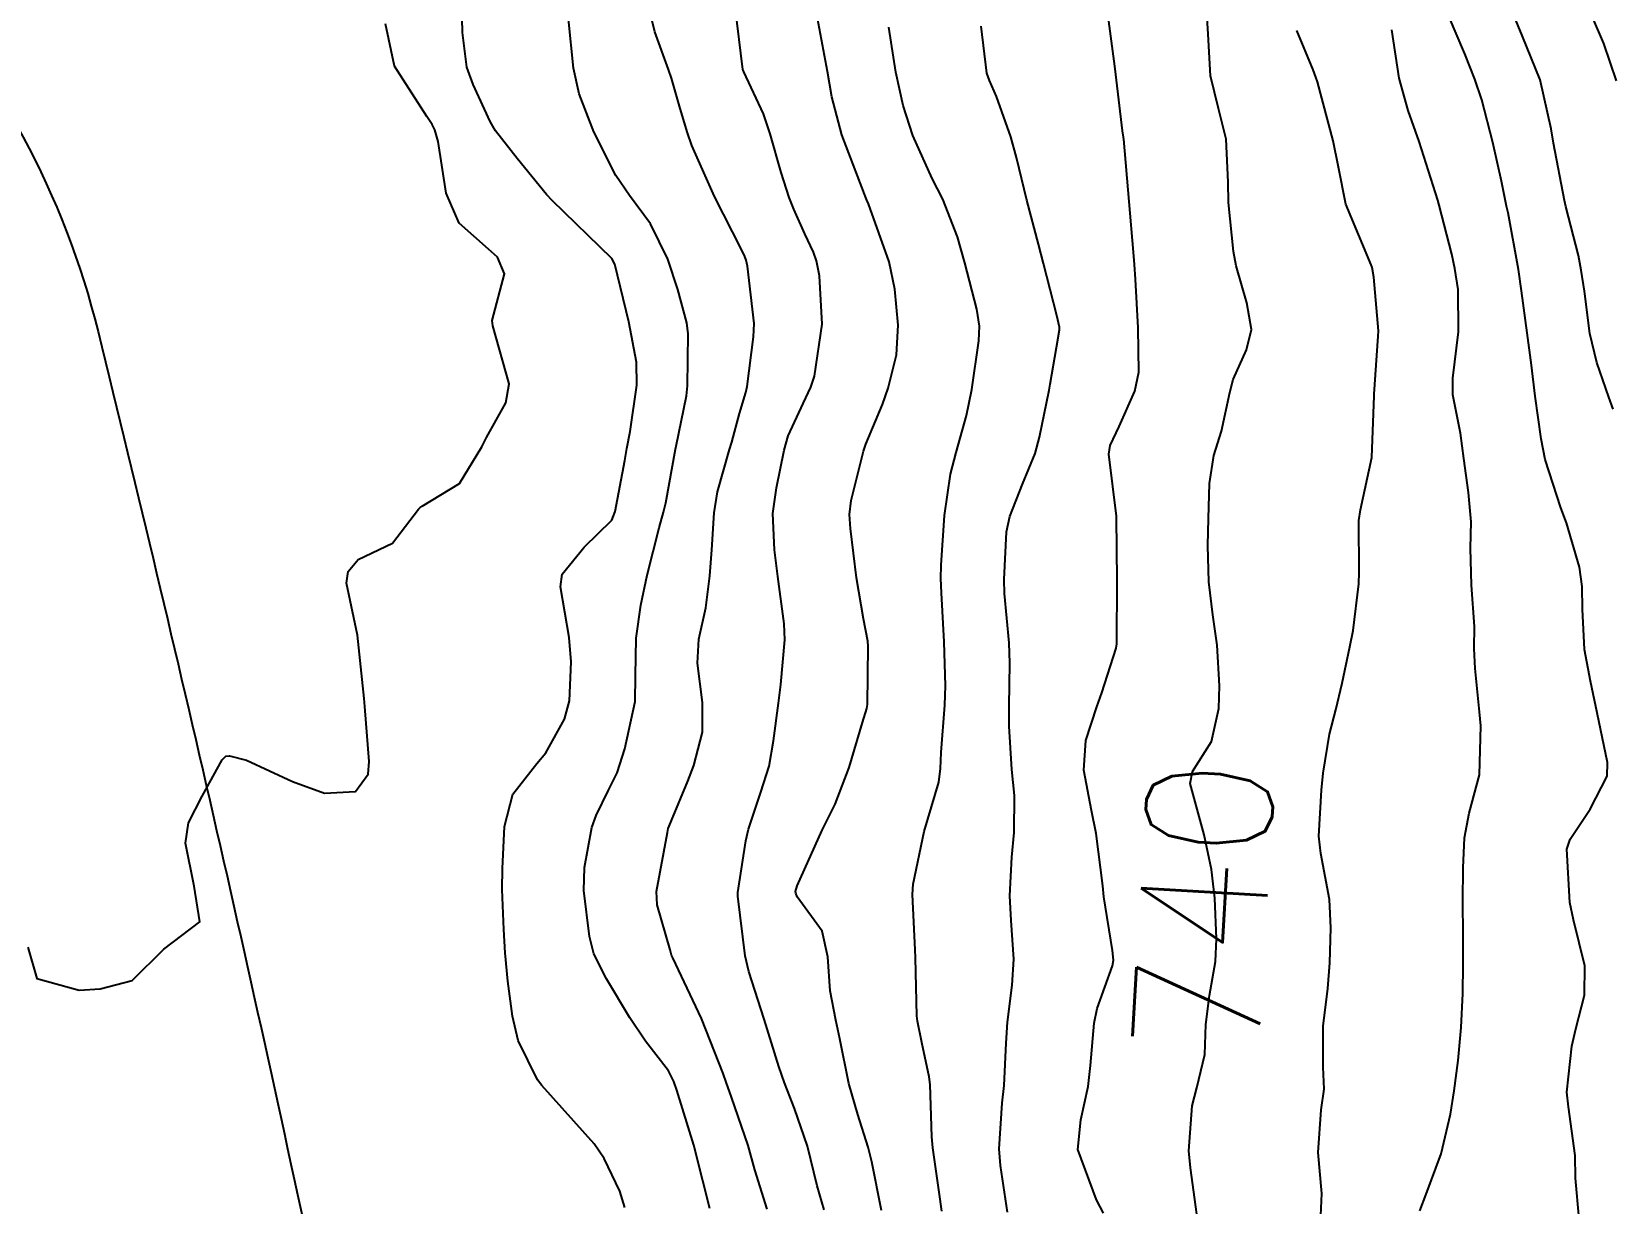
# Model space of a CAD drawing. Header units: metres. Extents: x 298520 to 308411, y 7433745 to 7450750.
# Drawn here: x 302860.85 to 302910.74, y 7441090.7 to 7441127.77 of the extents above; entities that cross this region are included whole.
import ezdxf
from ezdxf.enums import TextEntityAlignment as Align

# ---------------------------------------------------------------- set-up
doc = ezdxf.new("R2010")
doc.units = ezdxf.units.M
doc.header["$LTSCALE"] = 10
for name, color, linetype in [('Cotas', 45, 'Continuous'), ('Curvas de Nivel 1m', 11, 'Continuous'), ('Curvas de Nivel 5m', 15, 'Continuous'), ('Hidrografia', 140, 'Continuous')]:
    doc.layers.add(name, color=color, linetype=linetype)
doc.styles.add('Style-STANDARD', font='STANDARD.shx')

msp = doc.modelspace()

# ---------------------------------------------------------------- linework, layer by layer
at = {"layer": 'Curvas de Nivel 1m', "flags": 128}
for points, elevation in [([(302879.605, 7441090.58), (302879.451, 7441091.095), (302878.948, 7441092.131), (302878.634, 7441092.593), (302876.98, 7441094.436), (302876.848, 7441094.612), (302876.228, 7441095.854), (302876.05, 7441096.624), (302875.909, 7441097.737), (302875.824, 7441098.628), (302875.783, 7441099.371), (302875.724, 7441100.63), (302875.732, 7441101.302), (302875.804, 7441102.629), (302876.065, 7441103.648), (302876.818, 7441104.614), (302877.106, 7441104.955), (302877.698, 7441106.023), (302877.856, 7441106.603), (302877.91, 7441107.833), (302877.849, 7441108.603), (302877.57, 7441110.203), (302877.622, 7441110.606), (302878.317, 7441111.463), (302879.19, 7441112.316), (302879.303, 7441112.588), (302879.603, 7441114.198), (302879.669, 7441114.583), (302879.768, 7441115.122), (302879.985, 7441116.579), (302879.977, 7441117.306), (302879.736, 7441118.583), (302879.29, 7441120.407), (302879.193, 7441120.591), (302877.311, 7441122.424), (302877.13, 7441122.612), (302876.205, 7441123.746), (302875.512, 7441124.628), (302875.346, 7441124.924), (302874.81, 7441126.091), (302874.614, 7441126.641), (302874.471, 7441127.74), (302874.452, 7441128.644)], 732), ([(302884.106, 7441090.528), (302883.712, 7441091.766), (302883.499, 7441092.535), (302882.976, 7441094.071), (302882.812, 7441094.542), (302882.715, 7441094.813), (302882.03, 7441096.55), (302881.123, 7441098.468), (302881.079, 7441098.56), (302881.035, 7441098.721), (302880.629, 7441100.147), (302880.603, 7441100.567), (302880.951, 7441102.441), (302880.979, 7441102.561), (302881.004, 7441102.631), (302881.077, 7441102.818), (302881.595, 7441104.056), (302881.79, 7441104.553), (302882.059, 7441105.605), (302882.057, 7441106.551), (302881.897, 7441107.791), (302881.944, 7441108.552), (302882.168, 7441109.54), (302882.291, 7441110.549), (302882.358, 7441111.371), (302882.434, 7441112.548), (302882.537, 7441113.212), (302882.919, 7441114.543), (302882.987, 7441114.781), (302883.234, 7441115.691), (302883.428, 7441116.351), (302883.469, 7441116.538), (302883.678, 7441118.116), (302883.694, 7441118.536), (302883.481, 7441120.348), (302883.441, 7441120.539), (302883.403, 7441120.647), (302883.296, 7441120.873), (302882.438, 7441122.549), (302881.727, 7441124.166), (302881.586, 7441124.558), (302881.351, 7441125.333), (302881.084, 7441126.288), (302880.985, 7441126.566), (302880.554, 7441127.752), (302880.35, 7441128.575)], 734), ([(302860.725, 7441098.805), (302861.018, 7441097.815), (302862.347, 7441097.453), (302863.014, 7441097.487), (302864.026, 7441097.757), (302865.033, 7441098.75), (302866.172, 7441099.609), (302865.991, 7441100.741), (302865.709, 7441102.101), (302865.808, 7441102.743), (302866.24, 7441103.585), (302866.868, 7441104.732), (302866.987, 7441104.848), (302867.104, 7441104.863), (302867.64, 7441104.725), (302869.093, 7441104.048), (302870.108, 7441103.675), (302871.089, 7441103.73), (302871.488, 7441104.285), (302871.523, 7441104.676), (302871.38, 7441106.418), (302871.36, 7441106.678), (302871.153, 7441108.68), (302870.803, 7441110.319), (302870.852, 7441110.685), (302871.177, 7441111.07), (302872.261, 7441111.59), (302873.079, 7441112.661), (302873.136, 7441112.718), (302873.194, 7441112.751), (302874.373, 7441113.475), (302875.082, 7441114.632), (302875.226, 7441114.924), (302875.838, 7441116.023), (302875.951, 7441116.623), (302875.429, 7441118.461), (302875.41, 7441118.629), (302875.802, 7441120.108), (302875.58, 7441120.627), (302875.295, 7441120.882), (302874.366, 7441121.706), (302873.955, 7441122.65), (302873.705, 7441124.287), (302873.598, 7441124.656), (302873.518, 7441124.831), (302873.347, 7441125.078), (302872.324, 7441126.67), (302872.038, 7441128.012)], 731), ([(302882.296, 7441090.546), (302882.071, 7441091.42), (302881.784, 7441092.552), (302881.253, 7441094.283), (302881.158, 7441094.558), (302880.986, 7441094.9), (302880.257, 7441095.833), (302879.766, 7441096.579), (302879.021, 7441097.805), (302878.627, 7441098.594), (302878.487, 7441099.146), (302878.311, 7441100.597), (302878.33, 7441101.327), (302878.563, 7441102.595), (302878.696, 7441102.977), (302879.091, 7441103.773), (302879.358, 7441104.327), (302879.451, 7441104.585), (302879.606, 7441105.081), (302879.928, 7441106.578), (302879.946, 7441107.393), (302879.962, 7441108.578), (302880.11, 7441109.624), (302880.315, 7441110.573), (302880.693, 7441112.072), (302880.826, 7441112.566), (302880.896, 7441112.866), (302881.207, 7441114.56), (302881.224, 7441114.658), (302881.554, 7441116.243), (302881.59, 7441116.557), (302881.606, 7441118.21), (302881.565, 7441118.557), (302881.279, 7441119.605), (302880.966, 7441120.565), (302880.414, 7441121.683), (302879.755, 7441122.583), (302879.322, 7441123.214), (302878.624, 7441124.597), (302878.16, 7441125.797), (302877.983, 7441126.604), (302877.821, 7441128.163)], 733), ([(302887.721, 7441090.482), (302887.41, 7441092.023), (302887.296, 7441092.487), (302886.968, 7441093.513), (302886.689, 7441094.494), (302886.405, 7441095.907), (302886.273, 7441096.501), (302886.097, 7441097.424), (302886.02, 7441098.505), (302885.848, 7441099.315), (302885.052, 7441100.406), (302885.006, 7441100.52), (302885.005, 7441100.569), (302885.055, 7441100.749), (302885.843, 7441102.508), (302886.253, 7441103.334), (302886.696, 7441104.496), (302887.117, 7441105.91), (302887.254, 7441106.356), (302887.275, 7441106.488), (302887.298, 7441108.332), (302887.286, 7441108.489), (302887.153, 7441109.192), (302886.934, 7441110.494), (302886.738, 7441112.046), (302886.709, 7441112.497), (302886.759, 7441112.937), (302887.149, 7441114.491), (302887.225, 7441114.713), (302887.75, 7441115.972), (302887.931, 7441116.483), (302888.191, 7441117.543), (302888.242, 7441118.48), (302888.141, 7441119.62), (302887.96, 7441120.483), (302887.311, 7441122.317), (302887.26, 7441122.438), (302887.24, 7441122.491), (302887.186, 7441122.62), (302886.468, 7441124.499), (302886.153, 7441125.704), (302886.008, 7441126.504), (302885.697, 7441128.189)], 736), ([(302894.742, 7441090.402), (302894.518, 7441090.824), (302893.927, 7441092.41), (302894.023, 7441093.353), (302894.257, 7441094.407), (302894.324, 7441095.072), (302894.446, 7441096.406), (302894.542, 7441096.872), (302895.021, 7441098.224), (302895.055, 7441098.4), (302895.027, 7441098.7), (302894.746, 7441100.403), (302894.714, 7441100.745), (302894.508, 7441102.406), (302894.355, 7441103.136), (302894.115, 7441104.41), (302894.177, 7441105.345), (302894.531, 7441106.406), (302894.682, 7441106.85), (302895.142, 7441108.27), (302895.162, 7441108.4), (302895.173, 7441110.4), (302895.154, 7441112.4), (302895.151, 7441112.443), (302894.913, 7441114.403), (302894.952, 7441114.676), (302895.232, 7441115.272), (302895.732, 7441116.393), (302895.852, 7441116.994), (302895.832, 7441118.391), (302895.747, 7441119.932), (302895.716, 7441120.394), (302895.687, 7441120.785), (302895.554, 7441122.396), (302895.382, 7441124.36), (302895.372, 7441124.4), (302895.373, 7441124.429), (302895.345, 7441124.628), (302895.129, 7441126.402), (302895.093, 7441126.675), (302894.861, 7441128.405)], 739), ([(302909.784, 7441090.221), (302909.668, 7441091.501), (302909.652, 7441092.223), (302909.437, 7441093.765), (302909.392, 7441094.226), (302909.543, 7441095.679), (302909.673, 7441096.223), (302909.947, 7441097.287), (302909.958, 7441098.221), (302909.6, 7441099.669), (302909.483, 7441100.226), (302909.385, 7441101.912), (302909.49, 7441102.226), (302910.131, 7441103.176), (302910.664, 7441104.214), (302910.671, 7441104.65), (302910.346, 7441106.218), (302910.138, 7441107.22), (302909.943, 7441108.218), (302909.883, 7441109.498), (302909.877, 7441110.219), (302909.786, 7441110.828), (302909.375, 7441112.227), (302909.2, 7441112.704), (302908.709, 7441114.235), (302908.576, 7441114.89), (302908.386, 7441116.239), (302908.274, 7441117.218), (302908.137, 7441118.241), (302907.956, 7441119.57), (302907.857, 7441120.244), (302907.529, 7441122.03), (302907.485, 7441122.248), (302907.325, 7441123.037), (302907.045, 7441124.254), (302906.697, 7441125.601), (302906.483, 7441126.263), (302906.16, 7441127.058), (302905.65, 7441128.276)], 743), ([(302910.853, 7441115.82), (302910.719, 7441116.208), (302910.337, 7441117.297), (302910.121, 7441118.217), (302909.943, 7441119.56), (302909.845, 7441120.222), (302909.753, 7441120.679), (302909.361, 7441122.229), (302909.316, 7441122.425), (302908.971, 7441124.234), (302908.896, 7441124.686), (302908.547, 7441126.238), (302907.977, 7441127.644), (302907.724, 7441128.247)], 744), ([(302889.63, 7441090.46), (302889.539, 7441091.061), (302889.34, 7441092.464), (302889.308, 7441092.815), (302889.259, 7441094.466), (302889.23, 7441094.711), (302888.996, 7441095.791), (302888.856, 7441096.471), (302888.839, 7441096.638), (302888.796, 7441098.472), (302888.787, 7441098.721), (302888.704, 7441100.473), (302888.723, 7441100.806), (302889.073, 7441102.47), (302889.53, 7441104.03), (302889.585, 7441104.463), (302889.607, 7441104.961), (302889.724, 7441106.461), (302889.745, 7441107.077), (302889.703, 7441108.462), (302889.62, 7441110.01), (302889.597, 7441110.464), (302889.604, 7441110.89), (302889.712, 7441112.462), (302889.906, 7441113.766), (302890.086, 7441114.457), (302890.406, 7441115.624), (302890.575, 7441116.45), (302890.797, 7441117.986), (302890.815, 7441118.447), (302890.729, 7441118.991), (302890.355, 7441120.454), (302890.122, 7441121.278), (302889.654, 7441122.465), (302889.323, 7441123.12), (302888.706, 7441124.476), (302888.404, 7441125.427), (302888.168, 7441126.482), (302887.953, 7441127.908)], 737), ([(302891.704, 7441090.432), (302891.48, 7441091.902), (302891.443, 7441092.435), (302891.535, 7441093.874), (302891.596, 7441094.434), (302891.66, 7441095.77), (302891.704, 7441096.433), (302891.849, 7441097.603), (302891.9, 7441098.431), (302891.822, 7441099.656), (302891.78, 7441100.433), (302891.836, 7441101.661), (302891.914, 7441102.432), (302891.92, 7441103.602), (302891.838, 7441104.433), (302891.757, 7441105.794), (302891.76, 7441106.434), (302891.779, 7441107.791), (302891.756, 7441108.434), (302891.609, 7441109.993), (302891.597, 7441110.436), (302891.677, 7441111.946), (302891.778, 7441112.434), (302892.183, 7441113.455), (302892.576, 7441114.426), (302892.72, 7441114.933), (302893.02, 7441116.422), (302893.053, 7441116.614), (302893.256, 7441117.769), (302893.349, 7441118.332), (302893.351, 7441118.419), (302893.268, 7441118.784), (302892.84, 7441120.425), (302892.682, 7441121.044), (302892.318, 7441122.43), (302891.985, 7441123.781), (302891.807, 7441124.435), (302891.356, 7441125.708), (302891.131, 7441126.214), (302891.055, 7441126.445), (302890.867, 7441127.937)], 738), ([(302901.608, 7441090.32), (302901.644, 7441091.023), (302901.524, 7441092.321), (302901.624, 7441093.669), (302901.712, 7441094.319), (302901.687, 7441095.016), (302901.681, 7441096.313), (302901.827, 7441097.5), (302901.894, 7441098.311), (302901.929, 7441099.422), (302901.885, 7441100.312), (302901.611, 7441101.771), (302901.547, 7441102.315), (302901.637, 7441103.772), (302901.689, 7441104.314), (302901.885, 7441105.543), (302902.089, 7441106.31), (302902.286, 7441107.154), (302902.527, 7441108.306), (302902.628, 7441108.828), (302902.808, 7441110.304), (302902.818, 7441110.662), (302902.813, 7441112.304), (302902.864, 7441112.637), (302903.223, 7441114.3), (302903.297, 7441116.245), (302903.298, 7441116.299), (302903.427, 7441118.133), (302903.43, 7441118.298), (302903.288, 7441120.001), (302903.238, 7441120.301), (302903.207, 7441120.388), (302902.399, 7441122.309), (302902.169, 7441123.473), (302902.003, 7441124.313), (302901.502, 7441126.178), (302901.457, 7441126.319), (302901.365, 7441126.555), (302900.848, 7441127.798)], 741), ([(302904.742, 7441090.475), (302904.94, 7441091.002), (302905.411, 7441092.273), (302905.709, 7441093.532), (302905.83, 7441094.267), (302905.955, 7441095.228), (302906.047, 7441096.264), (302906.098, 7441097.348), (302906.116, 7441098.264), (302906.107, 7441099.194), (302906.105, 7441100.264), (302906.114, 7441101.315), (302906.15, 7441102.264), (302906.303, 7441103.043), (302906.631, 7441104.257), (302906.668, 7441105.807), (302906.632, 7441106.257), (302906.494, 7441107.617), (302906.461, 7441108.26), (302906.465, 7441108.948), (302906.379, 7441110.262), (302906.344, 7441111.423), (302906.359, 7441112.263), (302906.279, 7441113.192), (302906.131, 7441114.266), (302906.025, 7441115.062), (302905.784, 7441116.272), (302905.783, 7441116.807), (302905.967, 7441118.269), (302905.949, 7441119.604), (302905.848, 7441120.272), (302905.748, 7441120.724), (302905.357, 7441122.279), (302905.315, 7441122.435), (302904.724, 7441124.286), (302904.369, 7441125.273), (302904.085, 7441126.293), (302903.851, 7441127.822)], 742)]:
    msp.add_lwpolyline(points, dxfattribs=dict(at, elevation=elevation))
at = {"layer": 'Curvas de Nivel 5m', "flags": 128}
for points, elevation in [([(302885.904, 7441090.505), (302885.689, 7441091.257), (302885.378, 7441092.514), (302884.971, 7441093.707), (302884.654, 7441094.523), (302884.476, 7441095.037), (302884.009, 7441096.53), (302883.525, 7441098.036), (302883.406, 7441098.536), (302883.173, 7441100.418), (302883.178, 7441100.539), (302883.429, 7441102.177), (302883.512, 7441102.536), (302883.908, 7441103.714), (302884.166, 7441104.529), (302884.305, 7441105.334), (302884.461, 7441106.527), (302884.541, 7441107.114), (302884.661, 7441108.525), (302884.64, 7441109.036), (302884.437, 7441110.527), (302884.332, 7441111.378), (302884.287, 7441112.529), (302884.399, 7441113.334), (302884.638, 7441114.526), (302884.769, 7441114.983), (302885.238, 7441116), (302885.483, 7441116.516), (302885.599, 7441116.867), (302885.842, 7441118.511), (302885.759, 7441120.039), (302885.668, 7441120.514), (302885.572, 7441120.792), (302885.301, 7441121.369), (302884.947, 7441122.153), (302884.801, 7441122.518), (302884.543, 7441123.304), (302884.196, 7441124.527), (302883.986, 7441125.167), (302883.362, 7441126.494), (302883.341, 7441126.54), (302883.334, 7441126.57), (302883.088, 7441128.543)], 735), ([(302897.692, 7441090.362), (302897.486, 7441091.826), (302897.437, 7441092.365), (302897.542, 7441093.796), (302897.69, 7441094.363), (302897.94, 7441095.414), (302897.974, 7441096.36), (302898.087, 7441097.284), (302898.283, 7441098.357), (302898.313, 7441099.078), (302898.257, 7441100.358), (302898.154, 7441101.268), (302897.923, 7441102.362), (302897.482, 7441103.982), (302897.552, 7441104.366), (302898.156, 7441105.316), (302898.382, 7441106.357), (302898.409, 7441107.079), (302898.331, 7441108.358), (302898.193, 7441109.324), (302898.068, 7441110.361), (302898.036, 7441111.51), (302898.061, 7441112.361), (302898.093, 7441113.478), (302898.232, 7441114.36), (302898.465, 7441115.123), (302898.733, 7441116.355), (302898.836, 7441116.765), (302899.256, 7441117.699), (302899.423, 7441118.348), (302899.275, 7441119.188), (302898.929, 7441120.354), (302898.845, 7441120.807), (302898.692, 7441122.356), (302898.679, 7441123), (302898.614, 7441124.357), (302898.377, 7441125.336), (302898.125, 7441126.362), (302898.053, 7441127.687), (302898.01, 7441128.364)], 740), ([(302910.962, 7441126.206), (302910.555, 7441127.392), (302910.2, 7441128.218)], 745)]:
    msp.add_lwpolyline(points, dxfattribs=dict(at, elevation=elevation))
at = {"layer": 'Hidrografia', "elevation": 714.2}
msp.add_lwpolyline([(302772.757, 7441330.775, 0.094308), (302782.682, 7441311.429, -0.030405), (302808.106, 7441274.366, -0.087071), (302837.462, 7441197.943, -0.083785), (302838.063, 7441174.696, 0.204318), (302842.627, 7441157.665, -0.120089), (302845.653, 7441150.992, -0.259066), (302844.729, 7441148.206, 0.492011), (302845.239, 7441142.377, -0.500527), (302845.447, 7441139.555, 0.577088), (302845.975, 7441136.843, -0.254578), (302862.949, 7441118.275, -0.008333), (302869.973, 7441087.626, -0.04711), (302872.659, 7441064.271, 0.153858), (302888.485, 7441017.404), (302895.894, 7441015.978, 0.052672), (302904.016, 7441015.288, -0.299555), (302906.316, 7441013.841, -0.056727), (302909.457, 7441004.16, 0.133793), (302914.38, 7440994.379, -0.080591), (302923.506, 7440980.191, -0.18982), (302923.916, 7440968.652, 0.029065), (302919.96, 7440954.97)], format="xyb", dxfattribs=at)

# ---------------------------------------------------------------- texts
at = {"layer": 'Cotas', "style": 'Style-STANDARD'}
msp.add_text('740', height=4, rotation=86.6524, dxfattribs=at).set_placement((302897.902, 7441100.088, 740), align=Align.MIDDLE_CENTER)

doc.saveas('drawing.dxf')
